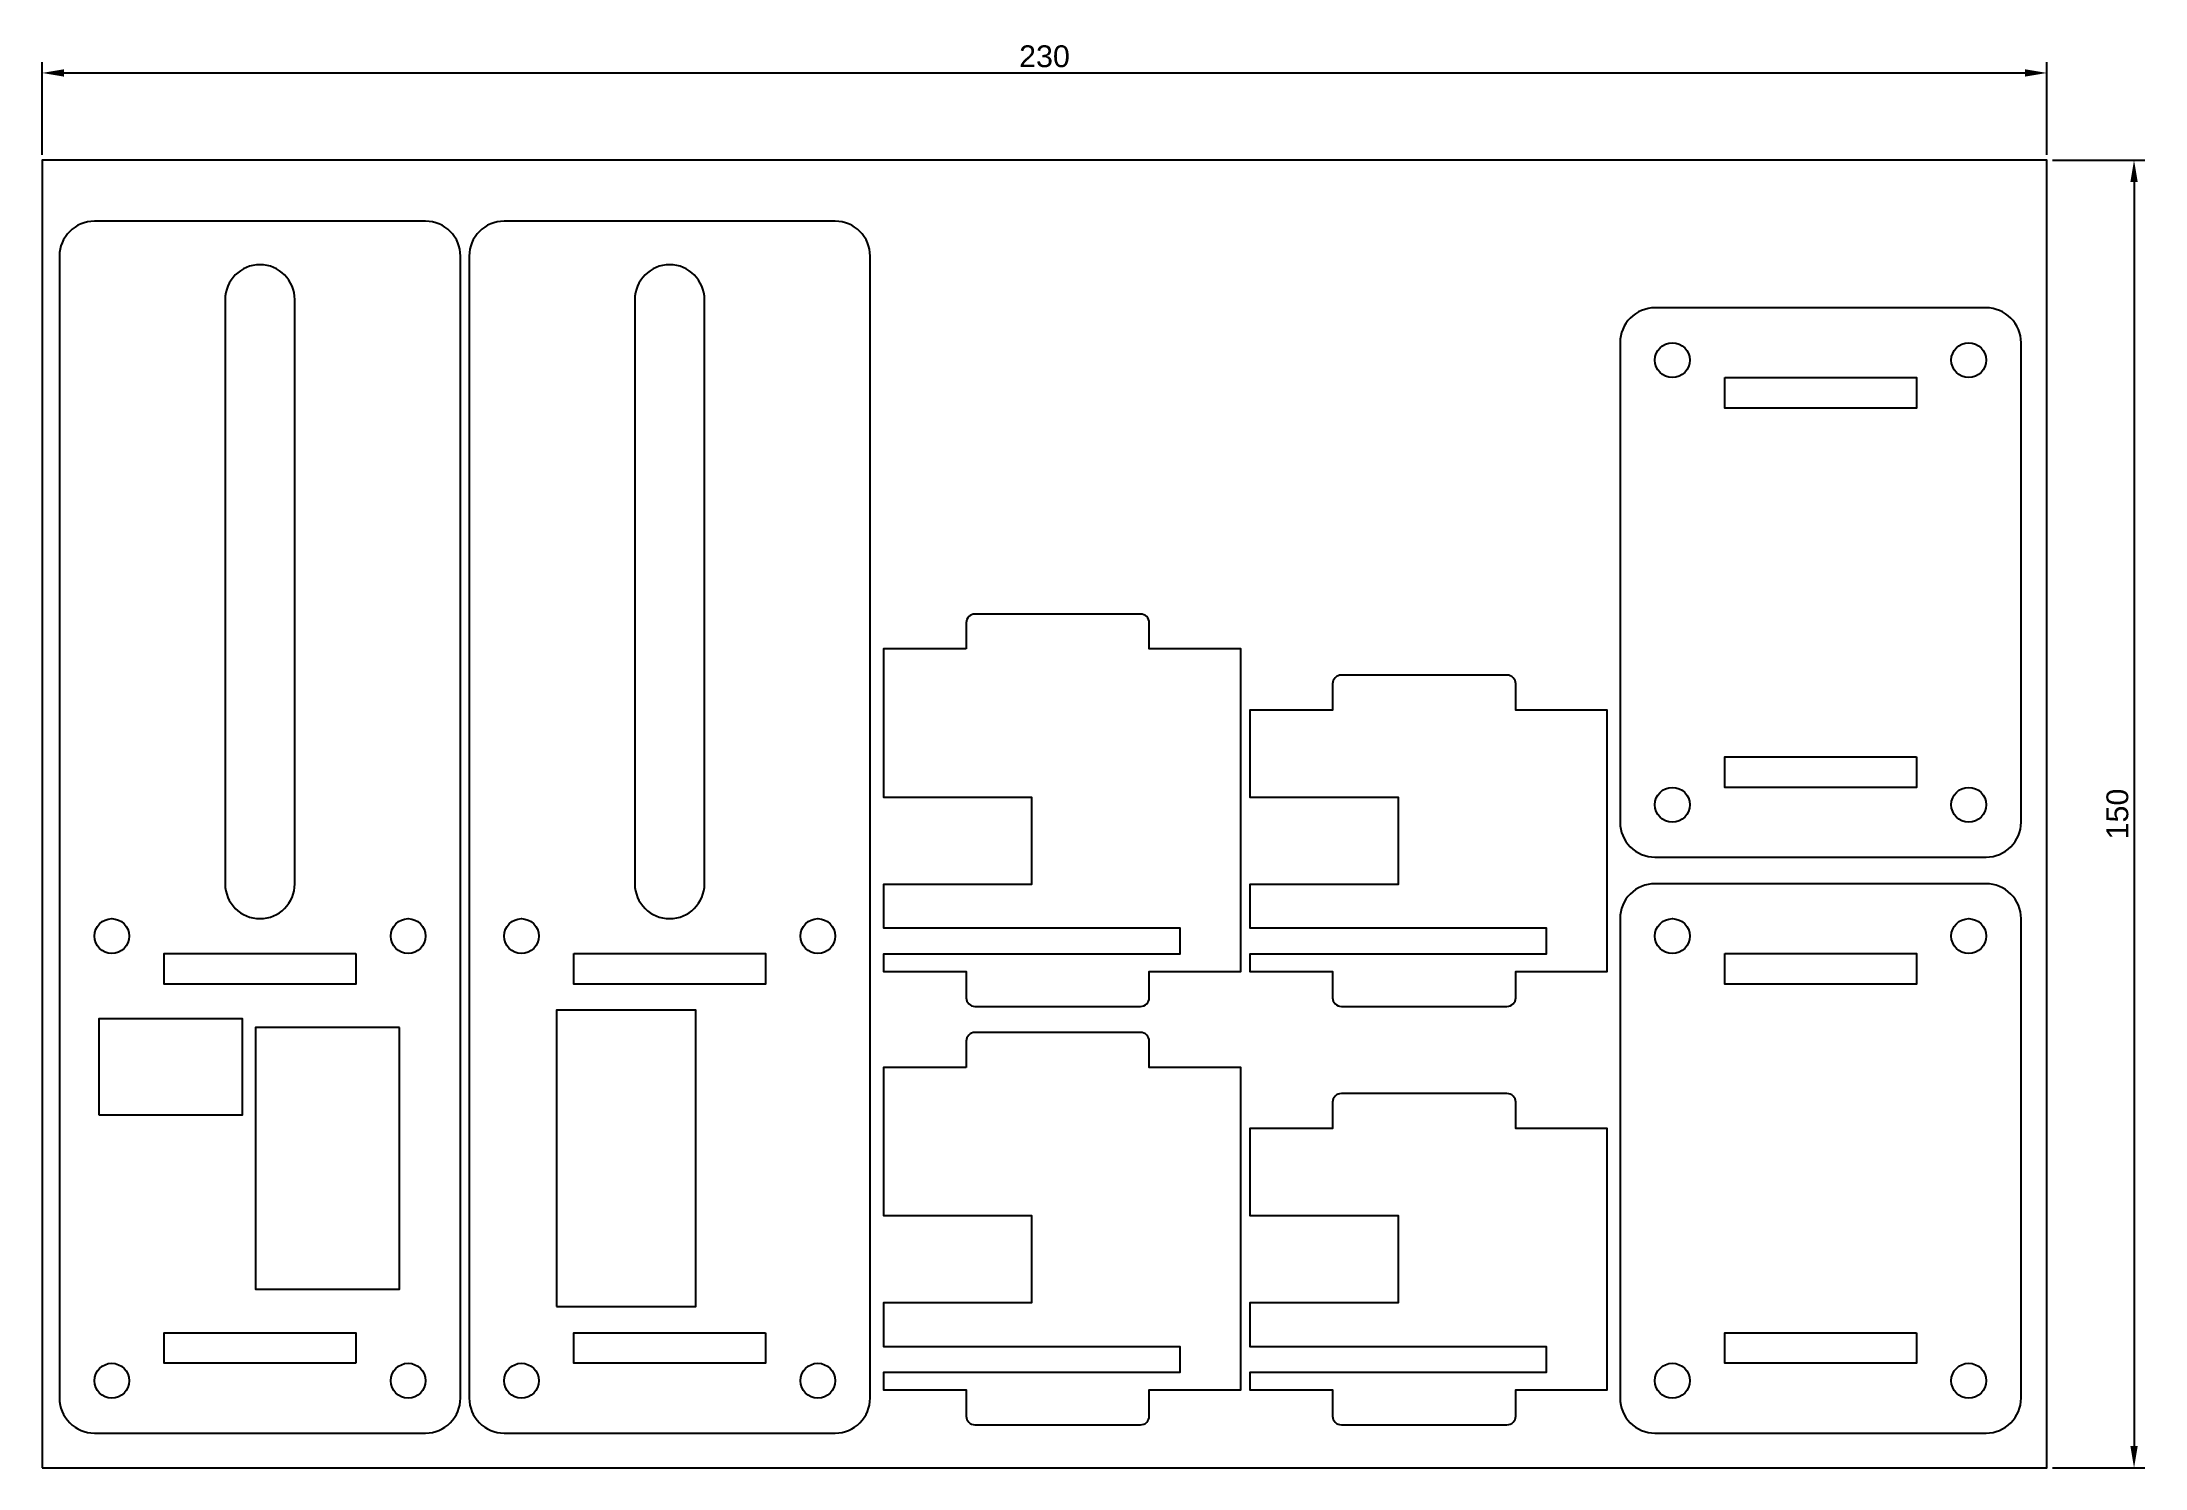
# Model space of a CAD drawing. Header units: millimetres. Extents: x 0 to 241, y 0 to 164.
import ezdxf

# ---------------------------------------------------------------- set-up
doc = ezdxf.new("R2010")
doc.units = ezdxf.units.MM
doc.styles.get("Standard").update_dxf_attribs({"font": 'arial.ttf'})
doc.dimstyles.new('ISO-25', dxfattribs={"dimtxt": 2.5, "dimasz": 2.5, "dimexe": 1.25, "dimexo": 0.625, "dimtad": 1, "dimtxsty": 'Standard', "dimcen": 2.5, "dimadec": 0, "dimazin": 0, "dimtfac": 1, "dimtmove": 0, "dimatfit": 3, "dimfxl": 1, "dimarcsym": 0})

# ---------------------------------------------------------------- blocks, each defined once
blk = doc.blocks.new('*D2')
at = {"color": 0, "lineweight": -2, "transparency": 16777216}
for p, q in [((0, 150.62), (0, 161.25)), ((2.5, 160), (227.5, 160)), ((230, 150.62), (230, 161.25))]:
    blk.add_line(p, q, dxfattribs=at)
at = {"color": 0, "transparency": 16777216}
for points in [[(2.5, 160.42), (2.5, 159.58), (0, 160)], [(227.5, 160.42), (227.5, 159.58), (230, 160)]]:
    blk.add_solid(points, dxfattribs=at)
at = {"layer": 'Defpoints', "color": 0, "transparency": 16777216}
for p in [(230, 160), (0, 150), (230, 150)]:
    blk.add_point(p, dxfattribs=at)
at = {"color": 0, "transparency": 16777216, "insert": (115, 161.9), "char_height": 2.5, "attachment_point": 5}
blk.add_mtext('230', dxfattribs=at)
blk = doc.blocks.new('*D3')
at = {"color": 0, "lineweight": -2, "transparency": 16777216}
for p, q in [((230.63, 150), (241.25, 150)), ((240, 147.5), (240, 2.5)), ((230.63, 0), (241.25, 0))]:
    blk.add_line(p, q, dxfattribs=at)
at = {"color": 0, "transparency": 16777216}
for points in [[(239.58, 147.5), (240.42, 147.5), (240, 150)], [(239.58, 2.5), (240.42, 2.5), (240, 0)]]:
    blk.add_solid(points, dxfattribs=at)
at = {"layer": 'Defpoints', "color": 0, "transparency": 16777216}
for p in [(230, 150), (230, 0), (240, 0)]:
    blk.add_point(p, dxfattribs=at)
at = {"color": 0, "transparency": 16777216, "insert": (238.1, 75), "char_height": 2.5, "attachment_point": 5, "rotation": 90}
blk.add_mtext('150', dxfattribs=at)

msp = doc.modelspace()

# ---------------------------------------------------------------- linework, layer by layer
for points in [[(0, 0), (230, 0), (230, 150), (0, 150)], [(193.035, 125.061), (215.035, 125.061), (215.035, 121.561), (193.035, 121.561)], [(215.035, 81.561), (215.035, 78.061), (193.035, 78.061), (193.035, 81.561)], [(36, 59), (36, 55.5), (14, 55.5), (14, 59)], [(61, 59), (83, 59), (83, 55.5), (61, 55.5)], [(193.035, 59), (215.035, 59), (215.035, 55.5), (193.035, 55.5)], [(6.5, 40.5), (23, 40.5), (23, 51.5), (6.5, 51.5)], [(59, 18.5), (75, 18.5), (75, 52.5), (59, 52.5)], [(41, 50.5), (24.5, 50.5), (24.5, 20.5), (41, 20.5)], [(36, 12), (14, 12), (14, 15.5), (36, 15.5)], [(83, 15.5), (83, 12), (61, 12), (61, 15.5)], [(215.035, 15.5), (215.035, 12), (193.035, 12), (193.035, 15.5)]]:
    msp.add_lwpolyline(points, close=True)
for points in [[(2, 8, 0.4142136), (6, 4), (44, 4, 0.4142136), (48, 8), (48, 139, 0.4142136), (44, 143), (6, 143, 0.4142136), (2, 139)], [(53, 143, 0.4142136), (49, 139), (49, 8, 0.4142136), (53, 4), (91, 4, 0.4142136), (95, 8), (95, 139, 0.4142136), (91, 143)], [(29, 67), (29, 134, 1), (21, 134), (21, 67, 1)], [(76, 67), (76, 134, 1), (68, 134), (68, 67, 1)], [(106.022, 93.931), (96.522, 93.931), (96.522, 76.931), (113.522, 76.931), (113.522, 66.931), (96.522, 66.931), (96.522, 61.931), (130.522, 61.931), (130.522, 58.931), (96.522, 58.931), (96.522, 56.931), (106.022, 56.931), (106.022, 53.931, 0.4142136), (107.022, 52.931), (126.022, 52.931, 0.4142136), (127.022, 53.931), (127.022, 56.931), (137.522, 56.931), (137.522, 93.931), (127.022, 93.931), (127.022, 96.931, 0.4142136), (126.022, 97.931), (107.022, 97.931, 0.4142136), (106.022, 96.931)], [(149.062, 52.931), (168.062, 52.931, 0.4142136), (169.062, 53.931), (169.062, 56.931), (179.562, 56.931), (179.562, 86.931), (169.062, 86.931), (169.062, 89.931, 0.4142136), (168.062, 90.931), (149.062, 90.931, 0.4142136), (148.062, 89.931), (148.062, 86.931), (138.562, 86.931), (138.562, 76.931), (155.562, 76.931), (155.562, 66.931), (138.562, 66.931), (138.562, 61.931), (172.562, 61.931), (172.562, 58.931), (138.562, 58.931), (138.562, 56.931), (148.062, 56.931), (148.062, 53.931, 0.4142136)], [(106.022, 45.944), (96.522, 45.944), (96.522, 28.944), (113.522, 28.944), (113.522, 18.944), (96.522, 18.944), (96.522, 13.944), (130.522, 13.944), (130.522, 10.944), (96.522, 10.944), (96.522, 8.944), (106.022, 8.944), (106.022, 5.944, 0.4142136), (107.022, 4.944), (126.022, 4.944, 0.4142136), (127.022, 5.944), (127.022, 8.944), (137.522, 8.944), (137.522, 45.944), (127.022, 45.944), (127.022, 48.944, 0.4142136), (126.022, 49.944), (107.022, 49.944, 0.4142136), (106.022, 48.944)], [(149.062, 4.944), (168.062, 4.944, 0.4142136), (169.062, 5.944), (169.062, 8.944), (179.562, 8.944), (179.562, 38.944), (169.062, 38.944), (169.062, 41.944, 0.4142136), (168.062, 42.944), (149.062, 42.944, 0.4142136), (148.062, 41.944), (148.062, 38.944), (138.562, 38.944), (138.562, 28.944), (155.562, 28.944), (155.562, 18.944), (138.562, 18.944), (138.562, 13.944), (172.562, 13.944), (172.562, 10.944), (138.562, 10.944), (138.562, 8.944), (148.062, 8.944), (148.062, 5.944, 0.4142136)]]:
    msp.add_lwpolyline(points, format="xyb", close=True)
for points in [[(185.035, 133.061, 0.4142136), (181.035, 129.061), (181.035, 74.061, 0.4142136), (185.035, 70.061), (223.035, 70.061, 0.4142136), (227.035, 74.061), (227.035, 129.061, 0.4142136), (223.035, 133.061), (185.035, 133.061)], [(185.035, 67, 0.4142136), (181.035, 63), (181.035, 8, 0.4142136), (185.035, 4), (223.035, 4, 0.4142136), (227.035, 8), (227.035, 63, 0.4142136), (223.035, 67), (185.035, 67)]]:
    msp.add_lwpolyline(points, format="xyb")
for centre in [(187.035, 127.061), (221.035, 127.061), (187.035, 76.061), (221.035, 76.061), (8, 61), (42, 61), (55, 61), (89, 61), (187.035, 61), (221.035, 61), (8, 10), (42, 10), (55, 10), (89, 10), (187.035, 10), (221.035, 10)]:
    msp.add_circle(centre, 2)

# ---------------------------------------------------------------- dimensions: what is measured, and where the dimension line sits
dim = msp.add_linear_dim(base=(230, 160), p1=(0, 150), p2=(230, 150), dimstyle='ISO-25')
dim.commit()
dim.dimension.update_dxf_attribs({"geometry": '*D2', "text_midpoint": (115, 161.902)})
dim = msp.add_linear_dim(base=(240, 0), p1=(230, 150), p2=(230, 0), angle=90, dimstyle='ISO-25')
dim.commit()
dim.dimension.update_dxf_attribs({"geometry": '*D3', "text_midpoint": (238.099, 75)})

doc.saveas('drawing.dxf')
